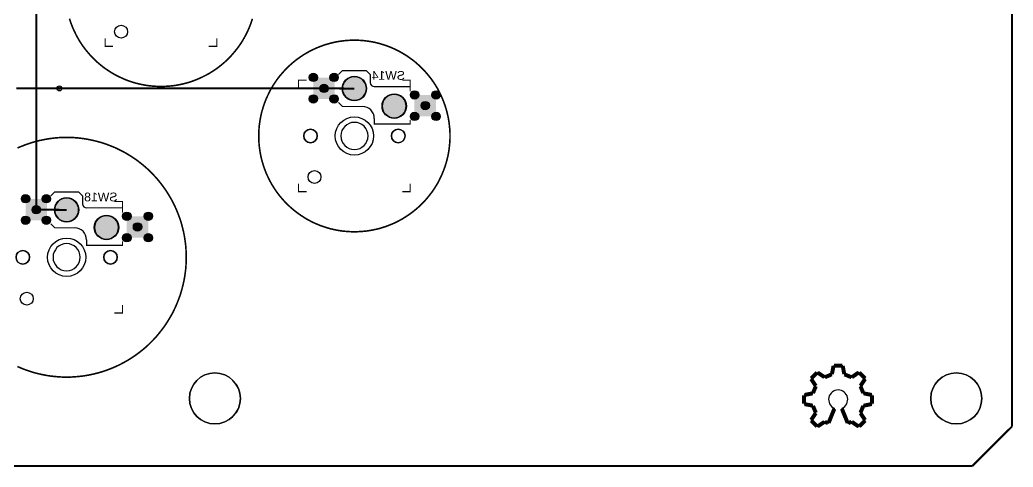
# Model space of a CAD drawing. Header units: millimetres. Extents: x 40 to 250, y -180 to -30.
# Drawn here: x 125.5 to 250.1, y -180.1 to -124 of the extents above; entities that cross this region are included whole.
import ezdxf

# ---------------------------------------------------------------- set-up
doc = ezdxf.new("R2010")
doc.units = ezdxf.units.MM
for name, color, linetype, true_color in [('BoardOutline', 7, 'Continuous', 0xff00ff), ('BottomLayer', 7, 'Continuous', 0x0000ff), ('BottomPasteMaskLayer', 7, 'Continuous', 0x800000), ('BottomSilkLayer', 7, 'Continuous', 0x808000), ('BottomSolderMaskLayer', 7, 'Continuous', 0xaa00ff), ('Hole', 7, 'Continuous', 0x222222), ('Multi-Layer', 7, 'Continuous', 0xc0c0c0), ('TopLayer', 7, 'Continuous', 0xff0000), ('TopPasteMaskLayer', 7, 'Continuous', 0x808080), ('TopSilkLayer', 7, 'Continuous', 0xffff00), ('TopSolderMaskLayer', 7, 'Continuous', 0x800080)]:
    doc.layers.add(name, color=color, linetype=linetype, true_color=true_color)
doc.styles.get("Standard").update_dxf_attribs({"font": 'arial.ttf'})

msp = doc.modelspace()

# ---------------------------------------------------------------- hatches: boundary and pattern name
at = {"layer": 'BottomLayer'}
for points in [[(164.99, -133.88), (162.39, -133.88), (162.39, -131.28), (164.99, -131.28)], [(177.69, -136.04), (175.09, -136.04), (175.09, -133.44), (177.69, -133.44)], [(128.9, -149.11), (126.3, -149.11), (126.3, -146.51), (128.9, -146.51)], [(141.6, -151.27), (139, -151.27), (139, -148.67), (141.6, -148.67)]]:
    msp.add_hatch(color=256, dxfattribs=at).paths.add_polyline_path(points)
at = {"layer": 'BottomPasteMaskLayer'}
for points in [[(164.99, -133.88), (162.39, -133.88), (162.39, -131.28), (164.99, -131.28)], [(177.69, -136.04), (175.09, -136.04), (175.09, -133.44), (177.69, -133.44)], [(128.9, -149.11), (126.3, -149.11), (126.3, -146.51), (128.9, -146.51)], [(141.6, -151.27), (139, -151.27), (139, -148.67), (141.6, -148.67)]]:
    msp.add_hatch(color=256, dxfattribs=at).paths.add_polyline_path(points)
at = {"layer": 'BottomSolderMaskLayer'}
for points in [[(161.83, -131.2, 1), (162.88, -131.2, 1)], [(164.43, -131.2, 1), (165.48, -131.2, 1)], [(165.04, -133.93), (162.34, -133.93), (162.34, -131.23), (165.04, -131.23)], [(163.17, -132.58, 1), (164.22, -132.58, 1)], [(165.97, -132.6, 1), (169.03, -132.6, 1)], [(170.97, -134.8, 1), (174.03, -134.8, 1)], [(174.53, -133.4, 1), (175.58, -133.4, 1)], [(177.22, -133.4, 1), (178.28, -133.4, 1)], [(161.83, -133.9, 1), (162.88, -133.9, 1)], [(164.43, -133.9, 1), (165.48, -133.9, 1)], [(177.74, -136.09), (175.04, -136.09), (175.04, -133.39), (177.74, -133.39)], [(175.86, -134.74, 1), (176.92, -134.74, 1)], [(174.53, -136.1, 1), (175.58, -136.1, 1)], [(177.22, -136.1, 1), (178.28, -136.1, 1)], [(125.74, -146.43, 1), (126.79, -146.43, 1)], [(128.95, -149.16), (126.25, -149.16), (126.25, -146.46), (128.95, -146.46)], [(128.34, -146.43, 1), (129.39, -146.43, 1)], [(129.89, -147.83, 1), (132.94, -147.83, 1)], [(127.08, -147.81, 1), (128.13, -147.81, 1)], [(138.44, -148.63, 1), (139.49, -148.63, 1)], [(141.14, -148.63, 1), (142.19, -148.63, 1)], [(125.74, -149.13, 1), (126.79, -149.13, 1)], [(128.34, -149.13, 1), (129.39, -149.13, 1)], [(134.89, -150.03, 1), (137.94, -150.03, 1)], [(141.65, -151.32), (138.95, -151.32), (138.95, -148.62), (141.65, -148.62)], [(139.78, -149.97, 1), (140.83, -149.97, 1)], [(138.44, -151.33, 1), (139.49, -151.33, 1)], [(141.14, -151.33, 1), (142.19, -151.33, 1)]]:
    msp.add_hatch(color=256, dxfattribs=at).paths.add_polyline_path(points)
at = {"layer": 'TopLayer'}
for points in [[(164.99, -133.88), (162.39, -133.88), (162.39, -131.28), (164.99, -131.28)], [(177.69, -136.04), (175.09, -136.04), (175.09, -133.44), (177.69, -133.44)], [(128.9, -149.11), (126.3, -149.11), (126.3, -146.51), (128.9, -146.51)], [(141.6, -151.27), (139, -151.27), (139, -148.67), (141.6, -148.67)]]:
    msp.add_hatch(color=256, dxfattribs=at).paths.add_polyline_path(points)
at = {"layer": 'TopPasteMaskLayer'}
for points in [[(164.99, -133.88), (162.39, -133.88), (162.39, -131.28), (164.99, -131.28)], [(177.69, -136.04), (175.09, -136.04), (175.09, -133.44), (177.69, -133.44)], [(128.9, -149.11), (126.3, -149.11), (126.3, -146.51), (128.9, -146.51)], [(141.6, -151.27), (139, -151.27), (139, -148.67), (141.6, -148.67)]]:
    msp.add_hatch(color=256, dxfattribs=at).paths.add_polyline_path(points)
at = {"layer": 'TopSolderMaskLayer'}
for points in [[(161.83, -131.2, 1), (162.88, -131.2, 1)], [(164.43, -131.2, 1), (165.48, -131.2, 1)], [(165.04, -133.93), (162.34, -133.93), (162.34, -131.23), (165.04, -131.23)], [(163.17, -132.58, 1), (164.22, -132.58, 1)], [(165.97, -132.6, 1), (169.03, -132.6, 1)], [(170.97, -134.8, 1), (174.03, -134.8, 1)], [(174.53, -133.4, 1), (175.58, -133.4, 1)], [(177.22, -133.4, 1), (178.28, -133.4, 1)], [(161.83, -133.9, 1), (162.88, -133.9, 1)], [(164.43, -133.9, 1), (165.48, -133.9, 1)], [(177.74, -136.09), (175.04, -136.09), (175.04, -133.39), (177.74, -133.39)], [(175.86, -134.74, 1), (176.92, -134.74, 1)], [(174.53, -136.1, 1), (175.58, -136.1, 1)], [(177.22, -136.1, 1), (178.28, -136.1, 1)], [(125.74, -146.43, 1), (126.79, -146.43, 1)], [(128.95, -149.16), (126.25, -149.16), (126.25, -146.46), (128.95, -146.46)], [(128.34, -146.43, 1), (129.39, -146.43, 1)], [(129.89, -147.83, 1), (132.94, -147.83, 1)], [(127.08, -147.81, 1), (128.13, -147.81, 1)], [(138.44, -148.63, 1), (139.49, -148.63, 1)], [(141.14, -148.63, 1), (142.19, -148.63, 1)], [(125.74, -149.13, 1), (126.79, -149.13, 1)], [(128.34, -149.13, 1), (129.39, -149.13, 1)], [(134.89, -150.03, 1), (137.94, -150.03, 1)], [(141.65, -151.32), (138.95, -151.32), (138.95, -148.62), (141.65, -148.62)], [(139.78, -149.97, 1), (140.83, -149.97, 1)], [(138.44, -151.33, 1), (139.49, -151.33, 1)], [(141.14, -151.33, 1), (142.19, -151.33, 1)]]:
    msp.add_hatch(color=256, dxfattribs=at).paths.add_polyline_path(points)

# ---------------------------------------------------------------- linework, layer by layer
at = {"layer": 'BoardOutline', "const_width": 0.254}
for points in [[(250, -35), (250, -175)], [(245, -180), (250, -175)], [(245, -180), (45, -180)]]:
    msp.add_lwpolyline(points, dxfattribs=at)
at = {"layer": 'BottomLayer', "const_width": 0.254}
msp.add_lwpolyline([(130.5, -132.58), (125.1, -132.58)], dxfattribs=at)
at = {"layer": 'BottomSilkLayer'}
for points, const_width in [([(165.5, -130.85), (166, -130.35), (169, -130.35), (169.5, -130.85), (169.5, -131.85)], 0.15), ([(174.5, -132.95), (174.5, -132.35), (170, -132.35)], 0.15), ([(165.13, -134.15), (165.13, -133.86), (164.94, -133.86)], 0.05), ([(165.5, -134.35), (166, -134.85), (168.5, -134.85)], 0.15), ([(170, -136.35), (170, -137.05), (174.5, -137.05), (174.5, -136.55)], 0.15), ([(174.88, -136.08), (174.88, -136.05), (174.97, -136.05), (174.98, -136.05)], 0.05), ([(129.41, -146.08), (129.91, -145.58), (132.91, -145.58), (133.41, -146.08), (133.41, -147.08)], 0.15), ([(138.41, -148.18), (138.41, -147.58), (133.91, -147.58)], 0.15), ([(129.04, -149.38), (129.04, -149.18), (128.99, -149.18)], 0.05), ([(129.41, -149.58), (129.91, -150.08), (132.41, -150.08)], 0.15), ([(133.91, -151.58), (133.91, -152.28), (138.41, -152.28), (138.41, -151.78)], 0.15), ([(138.79, -151.31), (138.79, -151.28), (138.88, -151.28), (138.89, -151.28)], 0.05)]:
    msp.add_lwpolyline(points, dxfattribs=dict(at, const_width=const_width))
for centre, radius, start, end in [((167.5, -132.6), 1.5, 0.0679, 359.9321), ((170, -131.85), 0.5, 180, 270), ((172.5, -134.8), 1.5, 0.0728, 359.9272), ((168.5, -136.35), 1.5, 0, 90), ((167.5, -138.55), 1.71, 0.0679, 359.9321), ((162, -138.55), 0.851, 0.1454, 359.8546), ((173, -138.55), 0.851, 0.1454, 359.8546), ((131.41, -147.83), 1.5, 0.0679, 359.9321), ((133.91, -147.08), 0.5, 180, 270), ((136.41, -150.03), 1.5, 0.0728, 359.9272), ((132.41, -151.58), 1.5, 0, 90), ((125.91, -153.78), 0.851, 0.1454, 359.8546), ((131.41, -153.78), 1.71, 0.0679, 359.9321), ((136.91, -153.78), 0.851, 0.1454, 359.8546), ((150, -171.5), 3.2, 0.0705, 359.9295), ((243, -171.5), 3.2, 0.0705, 359.9295)]:
    msp.add_arc(centre, radius, start, end, dxfattribs=at)
at = {"layer": 'BottomSolderMaskLayer'}
for centre, radius in [((162.35, -131.2), 0.525), ((164.95, -131.2), 0.525), ((162.35, -131.2), 0.263), ((163.69, -132.58), 0.525), ((164.95, -131.2), 0.263), ((167.5, -132.6), 1.53), ((167.5, -132.6), 1.53), ((163.69, -132.58), 0.263), ((172.5, -134.8), 1.53), ((172.5, -134.8), 1.53), ((175.05, -133.4), 0.525), ((175.05, -133.4), 0.263), ((177.75, -133.4), 0.525), ((177.75, -133.4), 0.263), ((162.35, -133.9), 0.525), ((162.35, -133.9), 0.263), ((164.95, -133.9), 0.525), ((164.95, -133.9), 0.263), ((176.39, -134.74), 0.525), ((176.39, -134.74), 0.263), ((175.05, -136.1), 0.525), ((177.75, -136.1), 0.525), ((175.05, -136.1), 0.263), ((177.75, -136.1), 0.263), ((126.26, -146.43), 0.525), ((126.26, -146.43), 0.263), ((128.86, -146.43), 0.525), ((128.86, -146.43), 0.263), ((131.41, -147.83), 1.53), ((131.41, -147.83), 1.53), ((127.6, -147.81), 0.525), ((127.6, -147.81), 0.263), ((138.96, -148.63), 0.525), ((141.66, -148.63), 0.525), ((126.26, -149.13), 0.525), ((126.26, -149.13), 0.263), ((128.86, -149.13), 0.525), ((128.86, -149.13), 0.263), ((136.41, -150.03), 1.53), ((136.41, -150.03), 1.53), ((138.96, -148.63), 0.263), ((140.3, -149.97), 0.525), ((141.66, -148.63), 0.263), ((140.3, -149.97), 0.263), ((138.96, -151.33), 0.525), ((138.96, -151.33), 0.263), ((141.66, -151.33), 0.525), ((141.66, -151.33), 0.263)]:
    msp.add_circle(centre, radius, dxfattribs=at)
for centre, radius, start, end in [((167.5, -132.6), 1.5, 0.0679, 359.9321), ((172.5, -134.8), 1.5, 0.0728, 359.9272), ((167.5, -138.55), 1.71, 0.0679, 359.9321), ((162, -138.55), 0.851, 0.1454, 359.8546), ((173, -138.55), 0.851, 0.1454, 359.8546), ((131.41, -147.83), 1.5, 0.0679, 359.9321), ((136.41, -150.03), 1.5, 0.0728, 359.9272), ((125.91, -153.78), 0.851, 0.1454, 359.8546), ((131.41, -153.78), 1.71, 0.0679, 359.9321), ((136.91, -153.78), 0.851, 0.1454, 359.8546), ((150, -171.5), 3.2, 0.0705, 359.9295), ((243, -171.5), 3.2, 0.0705, 359.9295)]:
    msp.add_arc(centre, radius, start, end, dxfattribs=at)
at = {"layer": 'Hole'}
for centre, radius in [((138.24, -125.46), 0.812), ((130.5, -132.58), 0.155), ((167.5, -138.55), 2.4), ((162, -138.55), 0.851), ((173, -138.55), 0.851), ((162.5, -143.7), 0.812), ((131.41, -153.78), 2.4), ((125.91, -153.78), 0.851), ((136.91, -153.78), 0.851), ((126.41, -158.98), 0.812), ((150, -171.5), 3.2), ((243, -171.5), 3.2)]:
    msp.add_circle(centre, radius, dxfattribs=at)
at = {"layer": 'Multi-Layer'}
for centre, radius in [((138.24, -125.46), 0.812), ((162.35, -131.2), 0.5), ((164.95, -131.2), 0.5), ((162.35, -131.2), 0.25), ((164.95, -131.2), 0.25), ((167.5, -132.6), 1.5), ((167.5, -132.6), 1.5), ((130.5, -132.58), 0.31), ((163.69, -132.58), 0.5), ((163.69, -132.58), 0.25), ((172.5, -134.8), 1.5), ((172.5, -134.8), 1.5), ((175.05, -133.4), 0.5), ((175.05, -133.4), 0.25), ((177.75, -133.4), 0.5), ((177.75, -133.4), 0.25), ((162.35, -133.9), 0.5), ((162.35, -133.9), 0.25), ((164.95, -133.9), 0.5), ((164.95, -133.9), 0.25), ((176.39, -134.74), 0.5), ((176.39, -134.74), 0.25), ((175.05, -136.1), 0.5), ((177.75, -136.1), 0.5), ((167.5, -138.55), 2.4), ((175.05, -136.1), 0.25), ((177.75, -136.1), 0.25), ((162, -138.55), 0.851), ((173, -138.55), 0.851), ((162.5, -143.7), 0.812), ((126.26, -146.43), 0.5), ((126.26, -146.43), 0.25), ((128.86, -146.43), 0.5), ((128.86, -146.43), 0.25), ((131.41, -147.83), 1.5), ((131.41, -147.83), 1.5), ((127.6, -147.81), 0.5), ((127.6, -147.81), 0.25), ((138.96, -148.63), 0.5), ((141.66, -148.63), 0.5), ((126.26, -149.13), 0.5), ((126.26, -149.13), 0.25), ((128.86, -149.13), 0.5), ((128.86, -149.13), 0.25), ((136.41, -150.03), 1.5), ((136.41, -150.03), 1.5), ((138.96, -148.63), 0.25), ((140.3, -149.97), 0.5), ((141.66, -148.63), 0.25), ((140.3, -149.97), 0.25), ((131.41, -153.78), 2.4), ((138.96, -151.33), 0.5), ((138.96, -151.33), 0.25), ((141.66, -151.33), 0.5), ((141.66, -151.33), 0.25), ((125.91, -153.78), 0.851), ((136.91, -153.78), 0.851), ((126.41, -158.98), 0.812), ((150, -171.5), 3.2), ((243, -171.5), 3.2)]:
    msp.add_circle(centre, radius, dxfattribs=at)
at = {"layer": 'TopLayer', "const_width": 0.254}
for points in [[(127.6, -147.81), (127.6, -66.6), (131.6, -62.6), (131.6, -52.1), (131.57, -52.07)], [(163.69, -132.58), (130.5, -132.58)], [(163.69, -132.58), (167.5, -132.6)], [(127.6, -147.81), (131.41, -147.83)]]:
    msp.add_lwpolyline(points, dxfattribs=at)
at = {"layer": 'TopSilkLayer'}
for points, const_width in [([(154.71, -123.83), (154.59, -124.2), (154.46, -124.57), (154.32, -124.93), (154.16, -125.29), (153.99, -125.64), (153.82, -125.98), (153.63, -126.32), (153.43, -126.66), (153.22, -126.99), (153, -127.31), (152.77, -127.62), (152.52, -127.93), (152.27, -128.22), (152.01, -128.52), (151.74, -128.8), (151.46, -129.07), (151.17, -129.34), (150.87, -129.59), (150.56, -129.84), (150.24, -130.08), (149.92, -130.3), (149.58, -130.52), (149.24, -130.73), (148.89, -130.92), (148.53, -131.1), (148.17, -131.27), (147.81, -131.43), (147.44, -131.58), (147.07, -131.71), (146.7, -131.83), (146.32, -131.94), (145.94, -132.03), (145.56, -132.11), (145.18, -132.18), (144.79, -132.24), (144.4, -132.28), (144.02, -132.31), (143.63, -132.33), (143.24, -132.34), (142.85, -132.33), (142.46, -132.31), (142.08, -132.28), (141.69, -132.24), (141.31, -132.18), (140.92, -132.11), (140.54, -132.03), (140.16, -131.94), (139.78, -131.83), (139.41, -131.71), (139.04, -131.58), (138.67, -131.43), (138.31, -131.27), (137.95, -131.1), (137.59, -130.92), (137.24, -130.73), (136.9, -130.52), (136.56, -130.3), (136.24, -130.08), (135.92, -129.84), (135.61, -129.59), (135.31, -129.34), (135.02, -129.07), (134.74, -128.8), (134.47, -128.52), (134.21, -128.22), (133.96, -127.93), (133.71, -127.62), (133.48, -127.31), (133.26, -126.99), (133.05, -126.66), (132.85, -126.32), (132.66, -125.98), (132.49, -125.64), (132.32, -125.29), (132.16, -124.93), (132.02, -124.57), (131.89, -124.2), (131.77, -123.83)], 0.2), ([(137.24, -127.31), (136.24, -127.31), (136.24, -126.31)], 0.15), ([(149.24, -127.31), (150.24, -127.31), (150.24, -126.31)], 0.15), ([(160.5, -132.55), (160.5, -131.55), (161.5, -131.55)], 0.15), ([(173.5, -131.55), (174.5, -131.55), (174.5, -132.55)], 0.15), ([(125.24, -140.06), (125.69, -139.87), (126.15, -139.69), (126.62, -139.52), (127.08, -139.37), (127.55, -139.24), (128.03, -139.12), (128.51, -139.02), (128.99, -138.93), (129.47, -138.86), (129.95, -138.8), (130.44, -138.76), (130.92, -138.74), (131.41, -138.73), (131.89, -138.74), (132.38, -138.76), (132.86, -138.8), (133.35, -138.86), (133.83, -138.93), (134.31, -139.02), (134.78, -139.12), (135.26, -139.24), (135.73, -139.37), (136.2, -139.52), (136.66, -139.69), (137.12, -139.87), (137.58, -140.06), (138.03, -140.28), (138.47, -140.5), (138.91, -140.75), (139.34, -141.01), (139.76, -141.28), (140.17, -141.56), (140.56, -141.86), (140.95, -142.17), (141.33, -142.49), (141.69, -142.82), (142.04, -143.16), (142.38, -143.52), (142.71, -143.88), (143.02, -144.25), (143.32, -144.64), (143.61, -145.03), (143.89, -145.43), (144.15, -145.84), (144.4, -146.26), (144.64, -146.68), (144.86, -147.11), (145.07, -147.56), (145.26, -148), (145.44, -148.46), (145.61, -148.92), (145.76, -149.38), (145.89, -149.85), (146.01, -150.33), (146.12, -150.81), (146.21, -151.3), (146.28, -151.79), (146.34, -152.28), (146.38, -152.78), (146.4, -153.28), (146.41, -153.78), (146.4, -154.28), (146.38, -154.78), (146.34, -155.28), (146.28, -155.77), (146.21, -156.26), (146.12, -156.75), (146.01, -157.23), (145.89, -157.7), (145.76, -158.18), (145.61, -158.64), (145.44, -159.1), (145.26, -159.55), (145.07, -160), (144.86, -160.44), (144.64, -160.88), (144.4, -161.3), (144.15, -161.72), (143.89, -162.13), (143.61, -162.53), (143.32, -162.92), (143.02, -163.3), (142.71, -163.68), (142.38, -164.04), (142.04, -164.39), (141.69, -164.74), (141.33, -165.07), (140.95, -165.39), (140.56, -165.7), (140.17, -165.99), (139.76, -166.28), (139.34, -166.55), (138.91, -166.81), (138.47, -167.05), (138.03, -167.28), (137.58, -167.49), (137.12, -167.69), (136.66, -167.87), (136.2, -168.04), (135.73, -168.19), (135.26, -168.32), (134.78, -168.44), (134.31, -168.54), (133.83, -168.63), (133.35, -168.7), (132.86, -168.75), (132.38, -168.79), (131.89, -168.82), (131.41, -168.82), (130.92, -168.82), (130.44, -168.79), (129.95, -168.75), (129.47, -168.7), (128.99, -168.63), (128.51, -168.54), (128.03, -168.44), (127.55, -168.32), (127.08, -168.19), (126.62, -168.04), (126.15, -167.87), (125.69, -167.69), (125.24, -167.49)], 0.2), ([(161.5, -145.55), (160.5, -145.55), (160.5, -144.55)], 0.15), ([(173.5, -145.55), (174.5, -145.55), (174.5, -144.55)], 0.15), ([(137.41, -146.78), (138.41, -146.78), (138.41, -147.78)], 0.15), ([(137.41, -160.78), (138.41, -160.78), (138.41, -159.78)], 0.15), ([(224.79, -168.99), (225.53, -168.25)], 0.5), ([(225.6, -168.25), (226.46, -168.83)], 0.5), ([(227.4, -168.44), (227.6, -167.42)], 0.5), ([(227.65, -167.37), (228.7, -167.37)], 0.5), ([(228.75, -167.42), (228.95, -168.44)], 0.5), ([(229.89, -168.83), (230.75, -168.25)], 0.5), ([(230.82, -168.25), (231.56, -168.99)], 0.5), ([(225.37, -169.92), (224.79, -169.06)], 0.5), ([(226.51, -168.84), (227.37, -168.48)], 0.5), ([(228.98, -168.48), (229.84, -168.84)], 0.5), ([(231.56, -169.06), (230.98, -169.92)], 0.5), ([(223.96, -171.06), (224.98, -170.86)], 0.5), ([(225.02, -170.83), (225.38, -169.97)], 0.5), ([(230.98, -169.97), (231.33, -170.83)], 0.5), ([(231.37, -170.86), (232.39, -171.06)], 0.5), ([(223.91, -172.16), (223.91, -171.11)], 0.5), ([(232.44, -171.11), (232.44, -172.16)], 0.5), ([(224.98, -172.41), (223.96, -172.21)], 0.5), ([(224.79, -174.21), (225.37, -173.35)], 0.5), ([(225.38, -173.3), (225.02, -172.44)], 0.5), ([(227.7, -172.8), (226.98, -174.57)], 0.5), ([(229.37, -174.57), (228.65, -172.8)], 0.5), ([(231.33, -172.44), (230.98, -173.3)], 0.5), ([(230.98, -173.35), (231.56, -174.21)], 0.5), ([(232.39, -172.21), (231.37, -172.41)], 0.5), ([(225.53, -175.02), (224.79, -174.28)], 0.5), ([(226.46, -174.44), (225.6, -175.02)], 0.5), ([(226.91, -174.6), (226.51, -174.44)], 0.5), ([(229.84, -174.44), (229.44, -174.6)], 0.5), ([(230.75, -175.02), (229.89, -174.44)], 0.5), ([(231.56, -174.28), (230.82, -175.02)], 0.5)]:
    msp.add_lwpolyline(points, dxfattribs=dict(at, const_width=const_width))
at = {"layer": 'TopSilkLayer', "const_width": 0.2}
msp.add_lwpolyline([(172.79, -127.76), (173.15, -127.94), (173.5, -128.14), (173.84, -128.34), (174.18, -128.56), (174.5, -128.79), (174.82, -129.02), (175.13, -129.27), (175.43, -129.53), (175.72, -129.79), (176, -130.07), (176.27, -130.35), (176.53, -130.64), (176.78, -130.94), (177.02, -131.24), (177.26, -131.56), (177.48, -131.88), (177.69, -132.2), (177.89, -132.54), (178.08, -132.88), (178.25, -133.23), (178.42, -133.58), (178.57, -133.94), (178.72, -134.3), (178.85, -134.67), (178.97, -135.04), (179.08, -135.41), (179.17, -135.8), (179.26, -136.18), (179.33, -136.57), (179.39, -136.96), (179.43, -137.35), (179.47, -137.75), (179.49, -138.15), (179.49, -138.55), (179.49, -138.95), (179.47, -139.35), (179.43, -139.75), (179.39, -140.15), (179.33, -140.54), (179.26, -140.93), (179.17, -141.31), (179.08, -141.69), (178.97, -142.07), (178.85, -142.44), (178.72, -142.81), (178.57, -143.17), (178.42, -143.53), (178.25, -143.88), (178.08, -144.23), (177.89, -144.57), (177.69, -144.9), (177.48, -145.23), (177.26, -145.55), (177.02, -145.86), (176.78, -146.17), (176.53, -146.47), (176.27, -146.76), (176, -147.04), (175.72, -147.31), (175.43, -147.58), (175.13, -147.83), (174.82, -148.08), (174.5, -148.32), (174.18, -148.54), (173.84, -148.76), (173.5, -148.97), (173.15, -149.16), (172.79, -149.35), (172.43, -149.52), (172.07, -149.67), (171.7, -149.82), (171.33, -149.95), (170.96, -150.07), (170.58, -150.18), (170.2, -150.27), (169.82, -150.35), (169.43, -150.42), (169.05, -150.48), (168.66, -150.52), (168.28, -150.55), (167.89, -150.57), (167.5, -150.58), (167.11, -150.57), (166.72, -150.55), (166.34, -150.52), (165.95, -150.48), (165.56, -150.42), (165.18, -150.35), (164.8, -150.27), (164.42, -150.18), (164.04, -150.07), (163.67, -149.95), (163.3, -149.82), (162.93, -149.67), (162.57, -149.52), (162.21, -149.35), (161.85, -149.16), (161.5, -148.97), (161.16, -148.76), (160.82, -148.54), (160.5, -148.32), (160.18, -148.08), (159.87, -147.83), (159.57, -147.58), (159.28, -147.31), (159, -147.04), (158.73, -146.76), (158.47, -146.47), (158.21, -146.17), (157.97, -145.86), (157.74, -145.55), (157.52, -145.23), (157.31, -144.9), (157.11, -144.57), (156.92, -144.23), (156.75, -143.88), (156.58, -143.53), (156.42, -143.17), (156.28, -142.81), (156.15, -142.44), (156.03, -142.07), (155.92, -141.69), (155.82, -141.31), (155.74, -140.93), (155.67, -140.54), (155.61, -140.15), (155.56, -139.75), (155.53, -139.35), (155.51, -138.95), (155.5, -138.55), (155.51, -138.15), (155.53, -137.75), (155.56, -137.35), (155.61, -136.96), (155.67, -136.57), (155.74, -136.18), (155.82, -135.8), (155.92, -135.41), (156.03, -135.04), (156.15, -134.67), (156.28, -134.3), (156.42, -133.94), (156.58, -133.58), (156.75, -133.23), (156.92, -132.88), (157.11, -132.54), (157.31, -132.2), (157.52, -131.88), (157.74, -131.56), (157.97, -131.24), (158.21, -130.94), (158.47, -130.64), (158.73, -130.35), (159, -130.07), (159.28, -129.79), (159.57, -129.53), (159.87, -129.27), (160.18, -129.02), (160.5, -128.79), (160.82, -128.56), (161.16, -128.34), (161.5, -128.14), (161.85, -127.94), (162.21, -127.76), (162.57, -127.59), (162.93, -127.43), (163.3, -127.29), (163.67, -127.15), (164.04, -127.04), (164.42, -126.93), (164.8, -126.83), (165.18, -126.75), (165.56, -126.68), (165.95, -126.63), (166.34, -126.58), (166.72, -126.55), (167.11, -126.53), (167.5, -126.53), (167.89, -126.53), (168.28, -126.55), (168.66, -126.58), (169.05, -126.63), (169.43, -126.68), (169.82, -126.75), (170.2, -126.83), (170.58, -126.93), (170.96, -127.04), (171.33, -127.15), (171.7, -127.29), (172.07, -127.43), (172.43, -127.59), (172.79, -127.76)], close=True, dxfattribs=at)
at = {"layer": 'TopSilkLayer'}
for centre, radius, start, end in [((227.65, -167.43), 0.055, 90, 169.0618), ((228.7, -167.43), 0.055, 10.9382, 90), ((224.83, -169.03), 0.055, 134.9764, 214.0819), ((225.57, -168.29), 0.055, 55.9372, 135.0085), ((226.49, -168.79), 0.055, 235.9188, 292.5101), ((227.35, -168.43), 0.055, 292.5146, 349.1109), ((229, -168.43), 0.055, 190.9276, 247.5334), ((229.86, -168.79), 0.055, 247.4899, 304.0812), ((230.78, -168.29), 0.055, 44.9915, 124.0628), ((231.52, -169.03), 0.055, 325.9372, 45.0459), ((225.32, -169.95), 0.055, 337.5077, 34.0691), ((228.18, -171.64), 1.2, 90, 167.6421), ((228.18, -171.64), 1.2, 12.3579, 90), ((231.03, -169.95), 0.055, 145.9016, 202.4661), ((223.97, -171.11), 0.055, 100.9113, 180.0042), ((224.97, -170.81), 0.055, 280.9034, 337.4712), ((228.18, -171.64), 1.2, 167.6422, 245.2844), ((228.18, -171.64), 1.2, 294.7144, 12.3573), ((231.38, -170.81), 0.055, 202.5288, 259.0966), ((232.38, -171.11), 0.055, 359.9958, 79.0887), ((223.97, -172.16), 0.055, 179.9958, 259.0887), ((224.97, -172.46), 0.055, 22.5288, 79.0966), ((227.65, -172.78), 0.055, 337.7908, 65.2649), ((228.7, -172.78), 0.055, 114.7351, 202.2092), ((231.38, -172.46), 0.055, 100.9034, 157.4712), ((232.38, -172.16), 0.055, 280.9113, 0.0042), ((224.83, -174.24), 0.055, 145.9344, 225.0152), ((225.32, -173.32), 0.055, 325.9167, 22.5066), ((231.03, -173.32), 0.055, 157.5339, 214.0984), ((231.52, -174.24), 0.055, 314.9624, 34.0465), ((225.57, -174.98), 0.055, 224.9915, 304.0628), ((226.49, -174.49), 0.055, 67.5162, 124.1105), ((226.93, -174.55), 0.055, 247.4942, 292.6436), ((226.93, -174.55), 0.055, 292.6671, 337.8202), ((229.42, -174.55), 0.055, 202.1798, 247.3329), ((229.42, -174.55), 0.055, 247.3564, 292.5058), ((229.86, -174.49), 0.055, 55.8895, 112.4838), ((230.78, -174.98), 0.055, 235.9372, 315.0085)]:
    msp.add_arc(centre, radius, start, end, dxfattribs=at)
at = {"layer": 'TopSolderMaskLayer'}
for centre, radius in [((162.35, -131.2), 0.525), ((164.95, -131.2), 0.525), ((162.35, -131.2), 0.263), ((163.69, -132.58), 0.525), ((164.95, -131.2), 0.263), ((167.5, -132.6), 1.53), ((167.5, -132.6), 1.53), ((163.69, -132.58), 0.263), ((172.5, -134.8), 1.53), ((172.5, -134.8), 1.53), ((175.05, -133.4), 0.525), ((175.05, -133.4), 0.263), ((177.75, -133.4), 0.525), ((177.75, -133.4), 0.263), ((162.35, -133.9), 0.525), ((162.35, -133.9), 0.263), ((164.95, -133.9), 0.525), ((164.95, -133.9), 0.263), ((176.39, -134.74), 0.525), ((176.39, -134.74), 0.263), ((175.05, -136.1), 0.525), ((177.75, -136.1), 0.525), ((175.05, -136.1), 0.263), ((177.75, -136.1), 0.263), ((126.26, -146.43), 0.525), ((126.26, -146.43), 0.263), ((128.86, -146.43), 0.525), ((128.86, -146.43), 0.263), ((131.41, -147.83), 1.53), ((131.41, -147.83), 1.53), ((127.6, -147.81), 0.525), ((127.6, -147.81), 0.263), ((138.96, -148.63), 0.525), ((141.66, -148.63), 0.525), ((126.26, -149.13), 0.525), ((126.26, -149.13), 0.263), ((128.86, -149.13), 0.525), ((128.86, -149.13), 0.263), ((136.41, -150.03), 1.53), ((136.41, -150.03), 1.53), ((138.96, -148.63), 0.263), ((140.3, -149.97), 0.525), ((141.66, -148.63), 0.263), ((140.3, -149.97), 0.263), ((138.96, -151.33), 0.525), ((138.96, -151.33), 0.263), ((141.66, -151.33), 0.525), ((141.66, -151.33), 0.263)]:
    msp.add_circle(centre, radius, dxfattribs=at)
for centre, radius, start, end in [((167.5, -132.6), 1.5, 0.0679, 359.9321), ((172.5, -134.8), 1.5, 0.0728, 359.9272), ((167.5, -138.55), 1.71, 0.0679, 359.9321), ((162, -138.55), 0.851, 0.1454, 359.8546), ((173, -138.55), 0.851, 0.1454, 359.8546), ((131.41, -147.83), 1.5, 0.0679, 359.9321), ((136.41, -150.03), 1.5, 0.0728, 359.9272), ((125.91, -153.78), 0.851, 0.1454, 359.8546), ((131.41, -153.78), 1.71, 0.0679, 359.9321), ((136.91, -153.78), 0.851, 0.1454, 359.8546), ((150, -171.5), 3.2, 0.0705, 359.9295), ((243, -171.5), 3.2, 0.0705, 359.9295)]:
    msp.add_arc(centre, radius, start, end, dxfattribs=at)

# ---------------------------------------------------------------- texts
at = {"layer": 'BottomSilkLayer', "text_generation_flag": 2}
for s, p in [('SW14', (173.85, -131.5)), ('SW18', (137.79, -146.76))]:
    msp.add_text(s, height=1.1, dxfattribs=at).set_placement(p)

doc.saveas('drawing.dxf')
